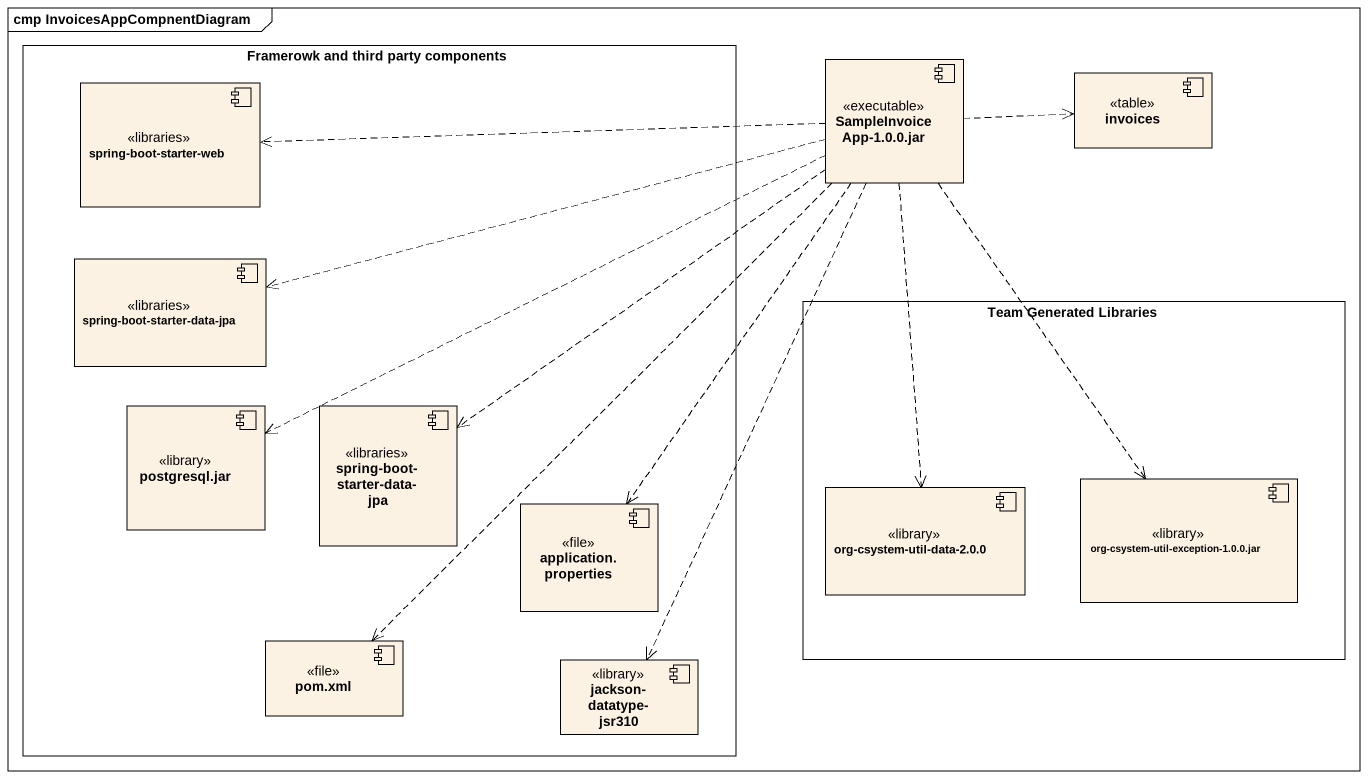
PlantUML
@startuml
mainframe cmp InvoicesAppCompnentDiagram
rectangle "Framerowk and third party components" as Framerowk_and_third_party {
  component "spring-boot-starter-web" as spring_boot_starter_web <<libraries>>
  component "spring-boot-starter-data-jpa" as spring_boot_starter_data_jpa <<libraries>>
  component "postgresql.jar" as postgresql_jar <<library>>
  component "spring-boot-starter-data-jpa" as spring_boot_starter_data_jpa_2 <<libraries>>
  component "application.properties" as application_properties <<file>>
  component "pom.xml" as pom_xml <<file>>
  component "jackson-datatype-jsr310" as jackson_datatype_jsr310 <<library>>
}
component "SampleInvoiceApp-1.0.0.jar" as SampleInvoiceApp_1_0_0_jar <<executable>>
component invoices <<table>>
rectangle "Team Generated Libraries" as Team_Generated_Libraries {
  component "org-csystem-util-data-2.0.0" as org_csystem_util_data_2_0_0 <<library>>
  component "org-csystem-util-exception-1.0.0.jar" as org_csystem_util_exception <<library>>
}
SampleInvoiceApp_1_0_0_jar .left.> spring_boot_starter_web
SampleInvoiceApp_1_0_0_jar .right.> invoices
SampleInvoiceApp_1_0_0_jar .left.> spring_boot_starter_data_jpa
SampleInvoiceApp_1_0_0_jar .left.> postgresql_jar
SampleInvoiceApp_1_0_0_jar ..> spring_boot_starter_data_jpa_2
SampleInvoiceApp_1_0_0_jar ..> org_csystem_util_data_2_0_0
SampleInvoiceApp_1_0_0_jar ..> org_csystem_util_exception
SampleInvoiceApp_1_0_0_jar ..> application_properties
SampleInvoiceApp_1_0_0_jar ..> pom_xml
SampleInvoiceApp_1_0_0_jar ..> jackson_datatype_jsr310
@enduml
